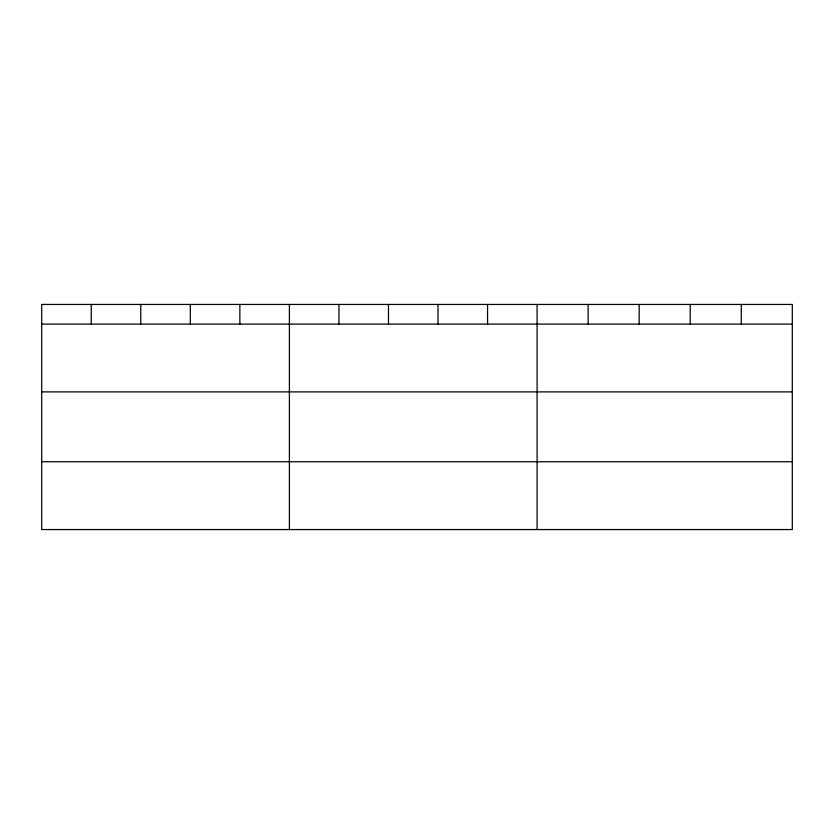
<?xml version="1.0" encoding="UTF-8"?>
<svg xmlns="http://www.w3.org/2000/svg" width="834" height="834" viewBox="0 0 834 834"><rect width="100%" height="100%" fill="white"/><g stroke="black" fill="none" stroke-linecap="round" stroke-linejoin="round"><path stroke-width="1.25" d="M792.3 324.092L792.3 529.559L41.7 529.559L41.7 304.441L792.3 304.441L792.3 324.092L41.7 324.092M41.7 391.897L792.3 391.897M41.7 461.755L792.3 461.755M741.259 304.441L741.259 324.092M690.218 304.441L690.218 324.092M639.178 304.441L639.178 324.092M588.137 304.441L588.137 324.092M537.096 304.441L537.096 529.559M487.556 304.441L487.556 324.092M438.017 304.441L438.017 324.092M388.477 304.441L388.477 324.092M338.938 304.441L338.938 324.092M289.398 304.441L289.398 529.559M239.858 304.441L239.858 324.092M190.319 304.441L190.319 324.092M140.779 304.441L140.779 324.092M91.24 304.441L91.24 324.092"/></g></svg>
